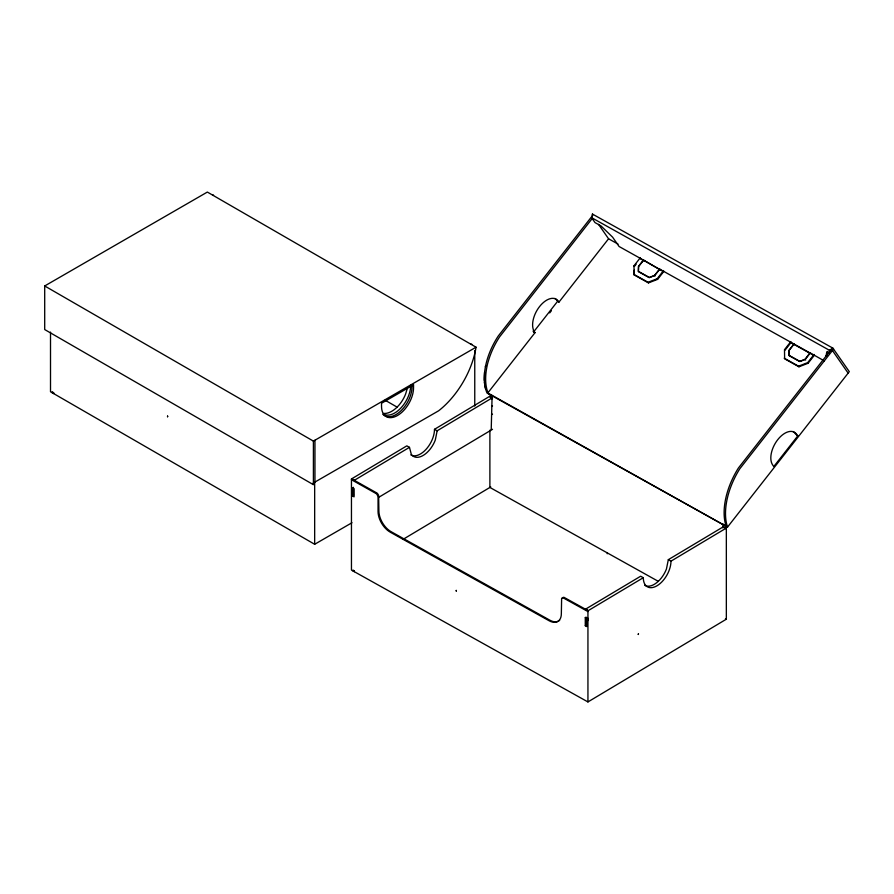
<?xml version="1.0" encoding="UTF-8"?>
<svg xmlns="http://www.w3.org/2000/svg" width="894" height="894" viewBox="0 0 894 894"><rect width="100%" height="100%" fill="white"/><g stroke="black" fill="none" stroke-linecap="round" stroke-linejoin="round"><path stroke-width="1.34" d="M587.749 620.727L587.794 618.033L586.933 618.536L586.833 626.616L585.279 625.744L585.279 617.62L586.129 617.106L586.129 625.241L585.279 625.744M659.727 269.161L654.732 275.531L649.256 277.654L638.271 271.541L638.439 266.457L643.434 260.076L663.605 271.698L657.615 279.353L648.474 282.895L634.137 274.905L633.991 265.809L640.395 257.628M634.137 274.905L634.304 270.055M811.797 354.315L814.088 355.6L808.098 363.255L798.957 366.797L784.63 358.807L784.485 349.71L790.888 341.53M591.873 216.415L498.282 335.988A52.567 29.815 -60.9 0 0 486.962 360.327C484 370.876 482.794 382.576 486.973 392.969L727.526 527.091L849.3 371.647L832.862 348.124L592.431 214.068L591.593 217.678L595.013 222.595L601.014 225.936L612.602 237.167L619.084 246.498L643.702 260.232M410.871 454.945A19.925 11.298 -60.9 0 0 425.957 449.447A19.925 11.298 -60.9 0 0 434.495 429.31L489.856 396.221L491.666 398.199L437.155 430.796L435.3 440.038A19.925 11.298 -60.9 0 1 411.329 454.364L409.474 447.346L406.815 445.86L351.454 478.961L351.454 570.093L587.939 701.935L726.341 619.196L726.341 528.063L722.833 527.091L668.321 559.678L666.466 568.919A19.925 11.298 -60.9 0 1 644.697 585.302M485.397 366.842L485.632 365.769M484.582 372.195L484.347 380.408M827.822 351.32L827.263 354.627L826.056 356.181L826.794 351.755L829.163 353.085M407.217 388.655L405.619 394.031A22.641 13.075 -60 0 1 383.749 413.43M313.28 484.615L313.28 483.017L438.652 410.782A65.754 37.961 -60 0 0 476.055 347.207L207.352 192.065L44.7 285.968L44.7 329.551L313.28 484.615L314.822 482.089M592.197 218.538L499.668 336.759A52.567 29.815 -60.9 0 0 488.347 361.098L487.755 363.12A53.763 30.497 -60.9 0 0 487.107 390.22L488.359 393.74L487.8 392.947L535.014 332.68L534.456 331.886A19.925 11.298 -60.9 0 1 539.518 306.631A19.925 11.298 -60.9 0 1 558.426 301.289L558.985 302.083L608.568 238.787L598.544 224.372M535.014 332.68L533.629 331.909L557.599 301.312L557.04 300.518A19.925 11.298 -60.9 0 0 554.839 298.462M549.698 312.911L551.386 310.743M636.137 264.233L634.427 266.423L633.991 265.809M643.591 260.165L638.64 266.479L638.484 271.418L649.312 277.453L654.62 275.386L659.571 269.072L659.995 269.686L643.434 260.076M633.712 274.29L648.038 282.28L657.179 278.738L663.594 270.558M784.91 350.325L790.899 342.67M793.928 343.978L788.933 350.359L788.765 355.443L799.739 361.556L805.215 359.433L810.21 353.063L793.928 343.978L794.509 344.682M794.084 344.067L789.134 350.381L788.966 355.32L799.795 361.355L805.103 359.287L809.986 352.784L824.402 360.975M784.194 358.192L798.532 366.182L807.673 362.64L814.076 354.46M727.526 527.091A57.864 32.821 -60.9 0 1 739.819 468.747L833.588 349.051L829.978 351.107L738.433 467.975A57.864 32.821 -60.9 0 0 725.079 522.431L726.14 526.32L487.8 392.947M797.739 435.948L773.768 466.556L772.662 464.947A19.925 11.298 -60.9 0 1 777.724 439.703A19.925 11.298 -60.9 0 1 796.632 434.35L797.739 435.948L795.247 433.579A19.925 11.298 -60.9 0 0 793.045 431.523M591.593 217.678L829.375 350.247L832.862 348.124M351.454 478.961L354.963 479.933L409.474 447.346M491.666 398.959L492.516 398.456L489.856 396.97L489.856 396.221M491.666 406.491L492.516 405.988M353.186 487.532L353.387 495.477L352.448 495.935L352.448 487.8L354.091 488.716L354.091 496.852L352.538 495.991L353.387 495.477L353.387 487.342M491.666 414.626L492.516 414.123M379.011 497.153L492.516 429.299M403.116 539.328L490.739 486.939M559.666 620.224A17.031 10.002 59.1 0 1 549.944 620.246L391.147 531.707A17.031 10.002 59.1 0 1 378.9 510.977L378.62 495.533A3.833 2.257 59.1 0 0 377.1 493.13L354.963 480.693L351.454 479.72L376.251 493.644A3.833 2.257 59.1 0 1 378.05 497.578L378.05 511.48A17.031 10.002 59.1 0 0 390.298 532.209L549.095 620.749A17.031 10.002 59.1 0 0 561.343 613.675L561.622 598.555A3.833 2.257 59.1 0 1 563.142 597.84L587.939 611.563L586.129 608.814L640.64 576.228L643.3 577.703A19.925 11.298 -60.9 0 0 657.135 585.704A19.925 11.298 -60.9 0 0 670.981 561.164L726.341 528.063M587.939 701.935L587.939 610.803L643.3 577.703M44.7 285.968L313.403 441.111L476.055 347.207M50.511 332.099L50.511 391.773L314.666 544.278L351.979 522.733M212.593 195.093L213.398 195.037A1.274 0.738 -60 0 1 213.554 195.35M470.814 344.179L471.619 344.123A1.274 0.738 -60 0 1 471.775 344.425M352.538 495.857L353.387 495.477M723.179 524.32L722.833 527.851L723.682 527.337L723.671 524.689A1.117 0.637 -60.9 0 0 723.525 524.42L723.28 524.32M492.113 395.439L491.219 429.556M608.568 238.787L618.011 244.062M640.417 258.768L643.87 260.702M792.05 343.318L810.489 353.588L810.053 352.974M557.599 301.312L558.985 302.083M725.459 528.332L726.341 528.823M434.495 429.31L437.155 430.796M668.321 559.678L670.981 561.164M725.459 618.704L726.341 619.196M658.252 581.312L489.89 487.442L489.89 430.204M586.129 609.574L563.991 597.337A3.833 2.257 59.1 0 0 562.326 598.399M585.279 617.62L586.933 618.536M385.057 400.177L397.104 407.128M794.196 344.134L659.504 269.038M586.129 608.814L587.939 610.803M832.426 350.526L848.138 373.133M829.375 350.247L829.978 351.107M810.21 353.063L810.646 353.678M807.673 362.64L808.098 363.255M805.103 359.287L805.65 360.058M798.532 366.182L798.957 366.797M657.179 278.738L657.615 279.353M654.62 275.386L655.045 276.011M648.038 282.28L648.474 282.895M592.431 214.068L593.024 214.929M533.07 331.115L533.629 331.909M485.666 389.192L485.096 386.677M484.783 384.99L484.436 382.006M352.448 487.8L352.538 495.991M607.249 552.883L607.249 553.777M474.759 350.537L474.759 406.055M412 384.878L412 386.856A22.641 13.075 -60 0 1 400.803 410.949A22.641 13.075 -60 0 1 382.878 414.268M354.963 479.933L354.963 480.693M354.326 570.797L354.326 571.691M353.666 570.428L353.666 571.322M353.007 570.059L353.007 570.953M314.956 440.217L314.956 482.201M314.666 481.832L314.666 544.278M313.403 441.111L313.403 483.095M53.718 392.6L53.718 393.617M52.981 392.175L52.981 393.192M52.243 391.74L52.243 392.768M410.726 385.258A22.641 13.075 -60 0 1 400.847 408.044A22.641 13.075 -60 0 1 383.392 414.112M638.461 633.768L638.282 634.461L638.461 633.768M167.591 416.079L167.591 416.749L167.591 416.079M456.264 590.431L456.264 591.023L456.264 590.431M413.542 384.778L381.526 403.261L381.526 406.234A22.641 13.075 -60 0 0 397.539 415.475A22.641 13.075 -60 0 0 413.542 387.75L413.542 384.778"/></g></svg>
